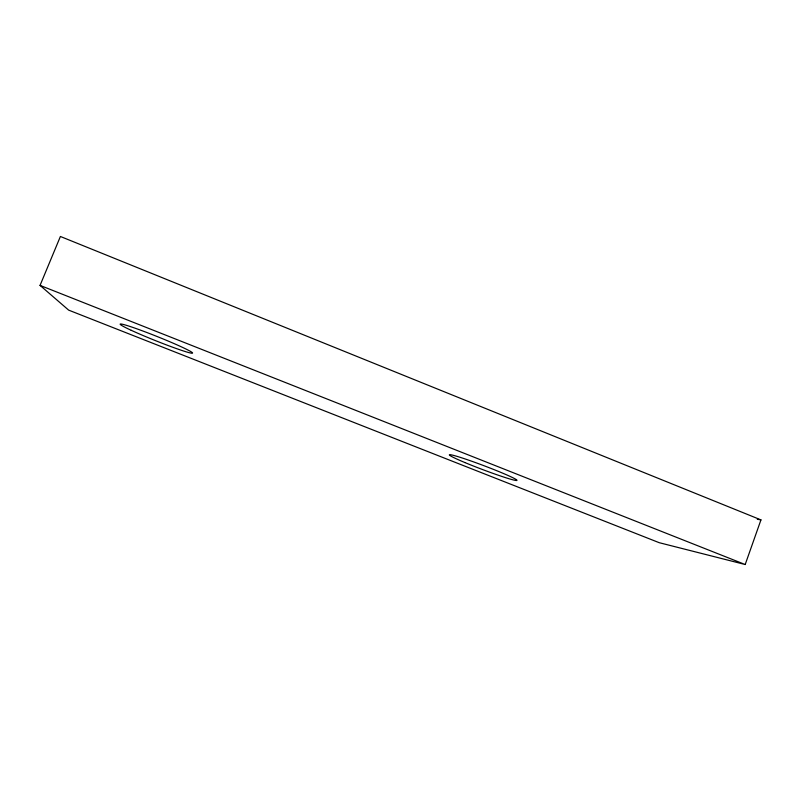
<?xml version="1.0" encoding="UTF-8"?>
<svg xmlns="http://www.w3.org/2000/svg" width="801" height="801" viewBox="0 0 801 801"><rect width="100%" height="100%" fill="white"/><g stroke="black" fill="none" stroke-linecap="round" stroke-linejoin="round"><path stroke-width="1.2" d="M745.19 564.525L760.95 519.889L60.395 236.475L40.05 285.396L68.656 310.127L659.213 542.688L745.19 564.525L40.05 285.396M757.275 519.278L760.95 519.889M131.214 330.292A38.999 2.213 21.8 0 0 191.609 353.191A38.999 2.213 21.8 0 0 146.653 332.435A38.999 2.213 21.8 0 0 131.214 330.292M464.96 462.577A36.195 2.043 20.7 0 0 516.955 480.42A36.195 2.043 20.7 0 0 467.454 459.744A36.195 2.043 20.7 0 0 464.96 462.577"/></g></svg>
